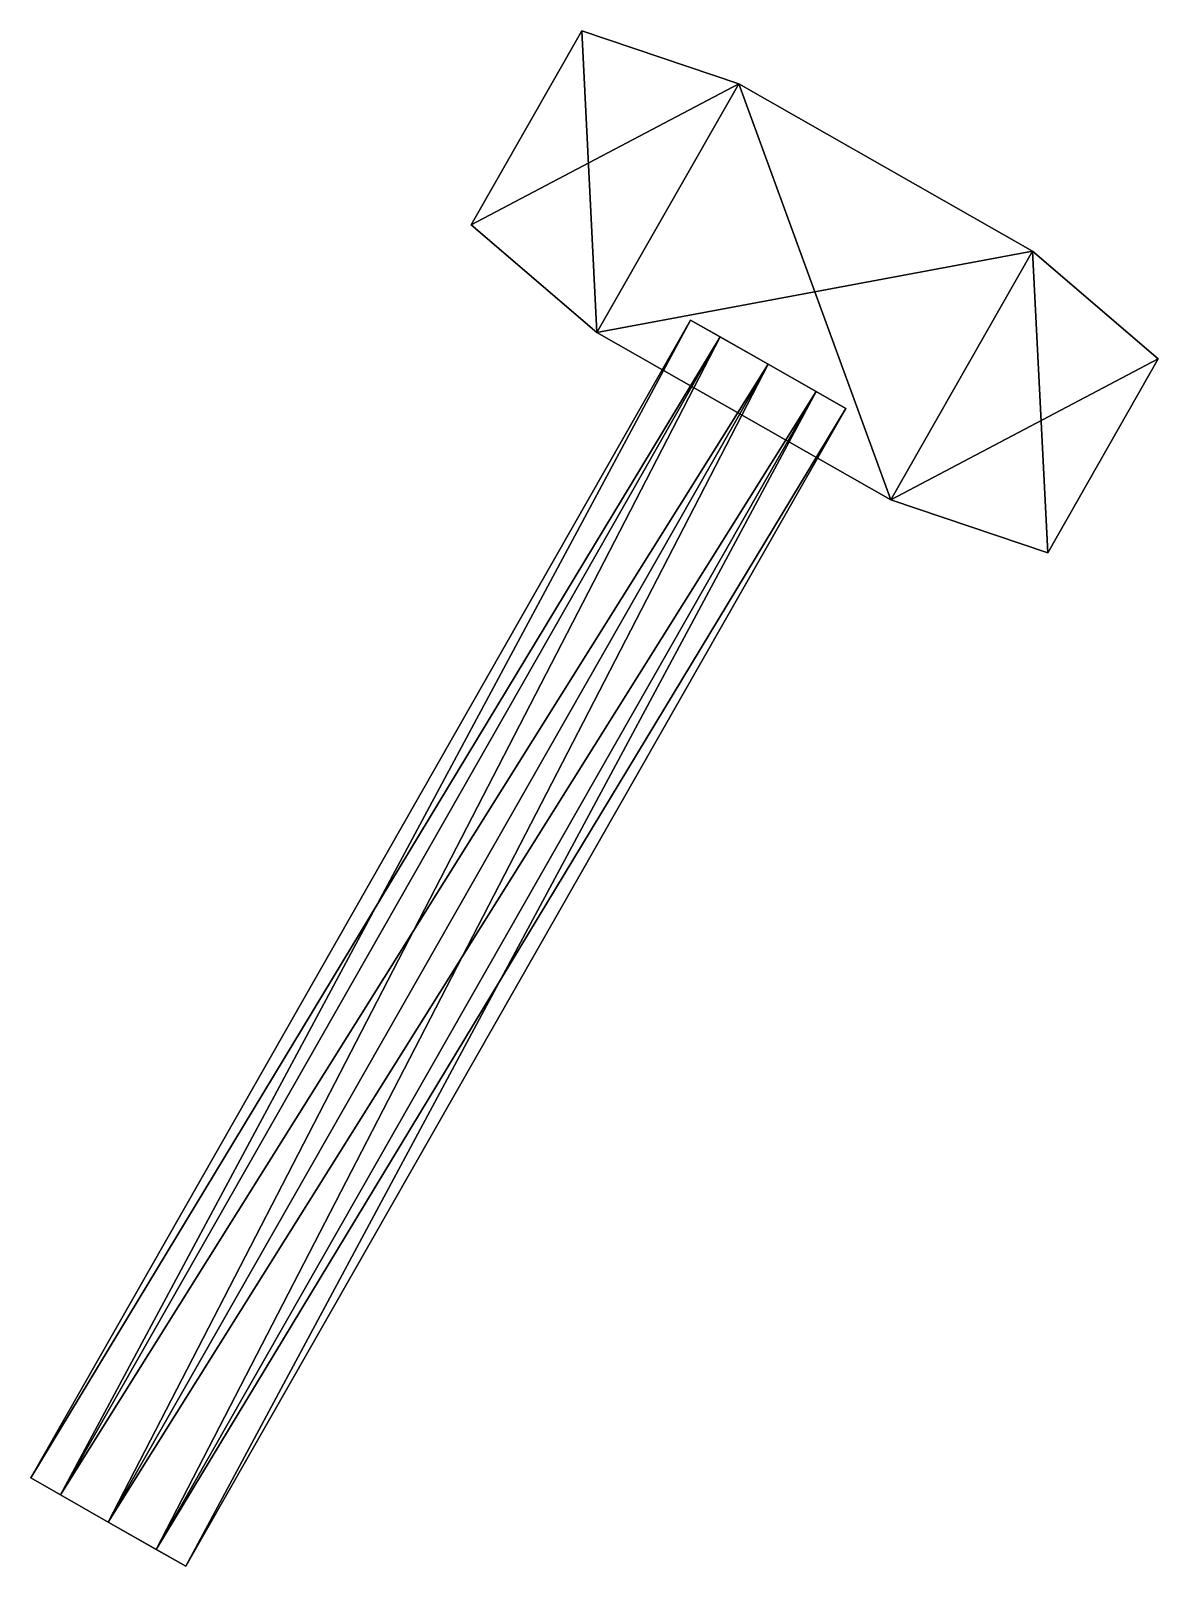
# Model space of a CAD drawing. Header units: inches. Extents: x -1371 to 547, y -2229 to 385.
import ezdxf

# ---------------------------------------------------------------- set-up
doc = ezdxf.new("R2010")
doc.units = ezdxf.units.IN
doc.header["$MEASUREMENT"] = 0
doc.layers.get('0').update_dxf_attribs({"color": 173, "true_color": 0x5858e1})

msp = doc.modelspace()

# ---------------------------------------------------------------- meshes
at = {"color": 183, "true_color": 0x8c58e1}
mesh = msp.add_polyface(dxfattribs=at)
corners = [(-433.2, 385, 532.9), (547.4, -173.6, 463.7), (547.4, -173.6, 63.5), (-433.2, 385, 63.5), (-621.3, 54.8, 532.9), (359.4, -503.8, 532.9), (359.4, -503.8, 63.5), (-621.3, 54.8, 63.5), (-166.4, 294.7, 584.5), (-166.4, 294.7, 11.9), (333.7, 9.8, 584.5), (333.7, 9.8, 11.9), (-407.5, -128.6, 584.5), (92.6, -413.5, 584.5), (-407.5, -128.6, 11.9), (92.6, -413.5, 11.9), (-116.3, -182.7, 455.2), (-197.9, -136.2, 424.7), (-248.3, -107.5, 344.9), (-248.3, -107.5, 246.2), (-197.9, -136.2, 166.3), (-116.3, -182.7, 135.8), (-34.7, -229.2, 166.3), (15.7, -257.9, 246.2), (15.7, -257.9, 344.9), (-34.7, -229.2, 424.7), (-1238.9, -2153.4, 455.2), (-1320.5, -2107, 424.7), (-1370.9, -2078.2, 344.9), (-1370.9, -2078.2, 246.2), (-1320.5, -2107, 166.3), (-1238.9, -2153.4, 135.8), (-1157.3, -2199.9, 166.3), (-1106.9, -2228.6, 246.2), (-1106.9, -2228.6, 344.9), (-1157.3, -2199.9, 424.7)]
mesh.append_faces([[corners[k] for k in face] for face in [(16, 24, 23, 16), (16, 23, 22, 16), (16, 22, 21, 16), (16, 21, 20, 16), (16, 20, 19, 16), (16, 19, 18, 16), (26, 28, 29, 26), (26, 29, 30, 26), (26, 30, 31, 26), (26, 31, 32, 26), (26, 32, 33, 26), (26, 33, 34, 26)]], dxfattribs={"vtx0": -1, "vtx2": -1, "vtx3": -1, "color": 183})
mesh.append_faces([[corners[k] for k in face] for face in [(16, 18, 17, 16), (26, 34, 35, 26)]], dxfattribs={"vtx0": -1, "vtx3": -1, "color": 183})
mesh.append_faces([[corners[k] for k in face] for face in [(2, 1, 5, 2), (5, 6, 2, 5), (0, 3, 7, 0), (7, 4, 0, 7), (9, 3, 0, 9), (0, 8, 9, 0), (11, 9, 8, 11), (8, 10, 11, 8), (2, 11, 10, 2), (10, 1, 2, 10), (8, 0, 4, 8), (4, 12, 8, 4), (10, 8, 12, 10), (12, 13, 10, 12), (1, 10, 13, 1), (13, 5, 1, 13), (14, 7, 3, 14), (3, 9, 14, 3), (15, 14, 9, 15), (9, 11, 15, 9), (6, 15, 11, 6), (11, 2, 6, 11), (12, 4, 7, 12), (7, 14, 12, 7), (13, 12, 14, 13), (14, 15, 13, 14), (5, 13, 15, 5), (15, 6, 5, 15), (16, 25, 24, 16), (17, 27, 26, 17), (26, 16, 17, 26), (18, 28, 27, 18), (27, 17, 18, 27), (19, 29, 28, 19), (28, 18, 19, 28), (20, 30, 29, 20), (29, 19, 20, 29), (21, 31, 30, 21), (30, 20, 21, 30), (22, 32, 31, 22), (31, 21, 22, 31), (23, 33, 32, 23), (32, 22, 23, 32), (24, 34, 33, 24), (33, 23, 24, 33), (25, 35, 34, 25), (34, 24, 25, 34), (16, 26, 35, 16), (35, 25, 16, 35), (26, 27, 28, 26)]], dxfattribs={"vtx2": -1, "vtx3": -1, "color": 183})

doc.saveas('drawing.dxf')
